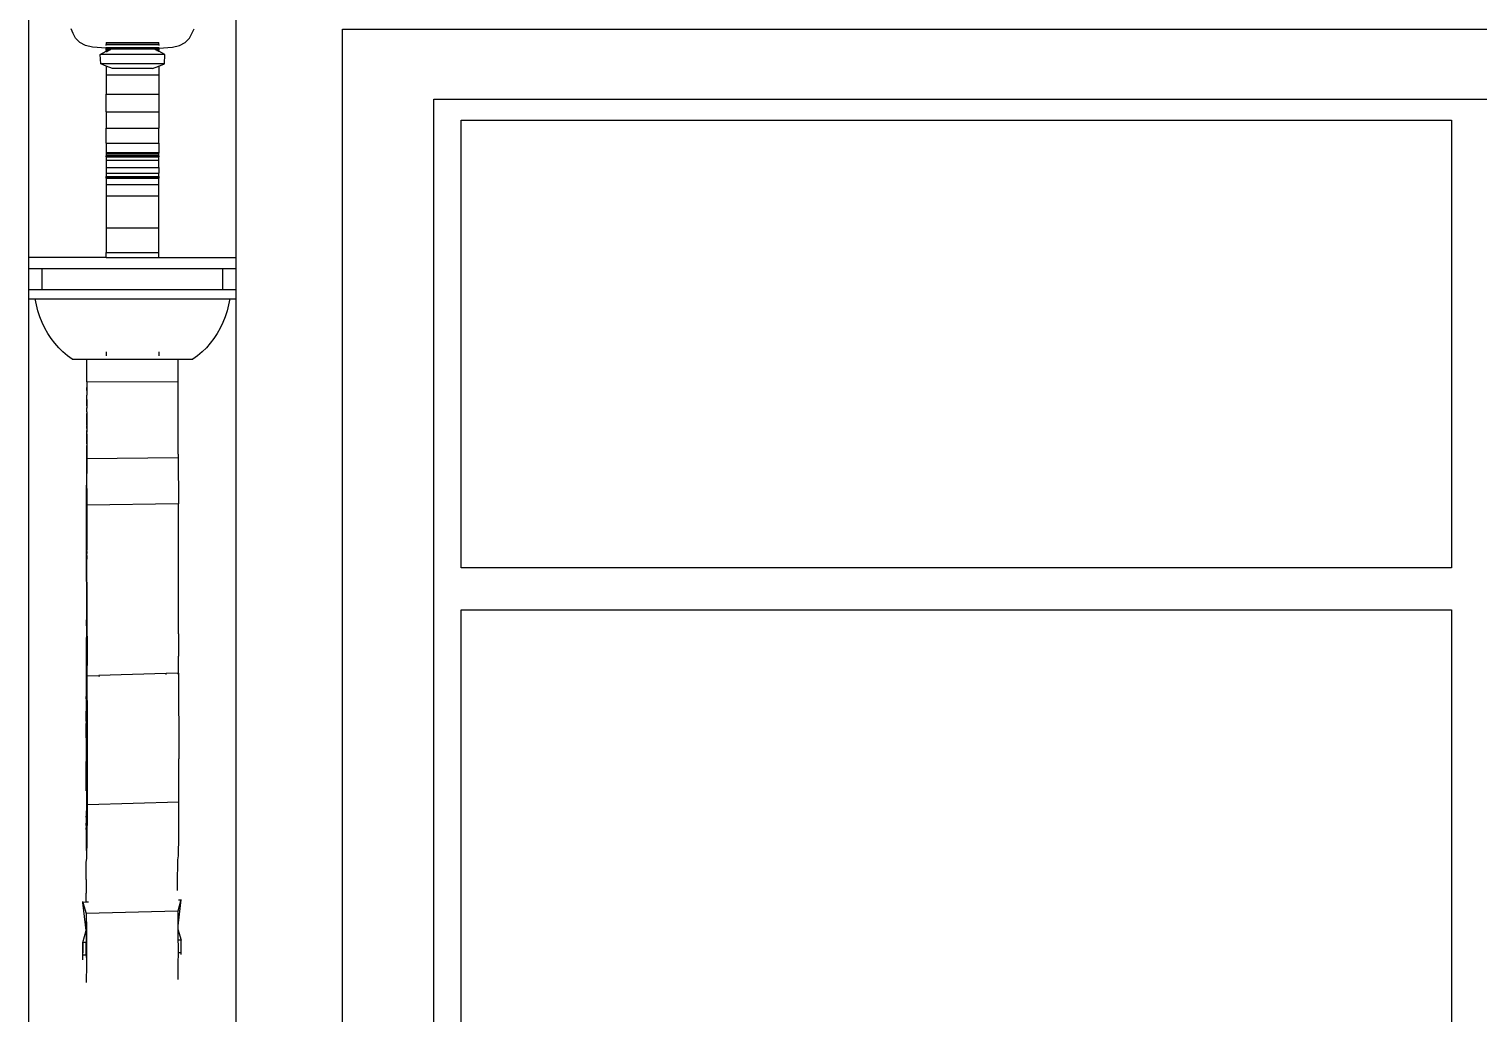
# Model space of a CAD drawing. Extents: x -24961 to 905641, y -154323 to 635957.
# Drawn here: x 423856 to 425929, y -142015 to -140608 of the extents above; entities that cross this region are included whole.
import ezdxf

# ---------------------------------------------------------------- set-up
doc = ezdxf.new("R2010")
doc.units = 0
doc.header["$LTSCALE"] = 1000
doc.header["$MEASUREMENT"] = 0
doc.layers.add('窗', color=154, linetype='Continuous')

msp = doc.modelspace()

# ---------------------------------------------------------------- linework, layer by layer
for p, q in [((423855.6, -140934.1), (423855.6, -140392.9)), ((424151.6, -140934.1), (424151.6, -140393.1)), ((423918.6, -140613.9), (423915.7, -140607.2)), ((424088.6, -140613.9), (424091.6, -140607.2)), ((423922.3, -140620.5), (423918.6, -140613.9)), ((423928.2, -140626.7), (423922.3, -140620.5)), ((423936.4, -140631.1), (423928.2, -140626.7)), ((423966.1, -140626.7), (423966.1, -140626.9)), ((423966.1, -140626.9), (424041.1, -140626.9)), ((423966.1, -140626.9), (423966.1, -140629.3)), ((423966.1, -140629.3), (424041.1, -140629.3)), ((423966.1, -140629.3), (423966.1, -140629.7)), ((423966.1, -140629.7), (424041.1, -140629.7)), ((423966.1, -140629.9), (423966.1, -140629.7)), ((423966.1, -140629.9), (424041.1, -140629.9)), ((423966.1, -140631.1), (423966.1, -140629.9)), ((424041.1, -140626.9), (424041.1, -140626.7)), ((424041.1, -140629.3), (424041.1, -140626.9)), ((424041.1, -140629.7), (424041.1, -140629.3)), ((424041.1, -140629.7), (424041.1, -140629.9)), ((424041.1, -140629.9), (424041.1, -140631.1)), ((424070.8, -140631.1), (424079, -140626.7)), ((424079, -140626.7), (424084.9, -140620.5)), ((424084.9, -140620.5), (424088.6, -140613.9)), ((423946.3, -140633.3), (423936.4, -140631.1)), ((423966.1, -140635.1), (423946.3, -140633.3)), ((423957.3, -140643.8), (423966.1, -140639.4)), ((423958.1, -140657.2), (423957.3, -140643.8)), ((424049.9, -140643.8), (423957.3, -140643.8)), ((423966.1, -140633.3), (423966.1, -140634)), ((423966.1, -140634), (424041.1, -140634)), ((423966.1, -140634), (423966.1, -140634.5)), ((423966.1, -140634.5), (424041.1, -140634.5)), ((423966.1, -140634.5), (423966.1, -140634.6)), ((423966.1, -140634.6), (424041.1, -140634.6)), ((423966.1, -140634.8), (423966.1, -140634.6)), ((423966.1, -140634.8), (424041.1, -140634.8)), ((423966.1, -140635.1), (423966.1, -140634.8)), ((423966.1, -140635.5), (423966.1, -140635.1)), ((423969.9, -140635.5), (423966.1, -140635.1)), ((423966.1, -140635.5), (423969.9, -140635.5)), ((423966.1, -140635.5), (423966.1, -140635.6)), ((423966.1, -140635.6), (423970.7, -140635.6)), ((423966.1, -140635.7), (423966.1, -140635.6)), ((423966.1, -140635.9), (423966.1, -140635.7)), ((423966.1, -140635.7), (423972.2, -140635.7)), ((423966.1, -140635.9), (423973, -140635.9)), ((423966.1, -140636.1), (423966.1, -140635.9)), ((423966.1, -140636.1), (423972.7, -140636.1)), ((423966.1, -140636.7), (423966.1, -140636.1)), ((423966.1, -140636.7), (423971.4, -140636.7)), ((423966.1, -140637.4), (423966.1, -140636.7)), ((423966.1, -140637.4), (423970, -140637.4)), ((423966.1, -140637.4), (423966.1, -140637.9)), ((423966.1, -140637.9), (423969, -140637.9)), ((423966.1, -140637.9), (423966.1, -140638.1)), ((423966.1, -140638.1), (423966.1, -140638.4)), ((423966.1, -140638.1), (423968.6, -140638.1)), ((423966.1, -140638.4), (423968, -140638.4)), ((423966.1, -140639), (423966.1, -140638.4)), ((423966.1, -140639.1), (423966.1, -140639)), ((423966.1, -140639), (423966.8, -140639)), ((423966.1, -140639), (423966.1, -140639)), ((423966.1, -140639), (423966.9, -140639)), ((423966.1, -140639.1), (423966.6, -140639.1)), ((423966.1, -140639.1), (423966.1, -140639.4)), ((423966.1, -140639.4), (423966.6, -140639.1)), ((423966.1, -140639.4), (423966.1, -140639.5)), ((423966.1, -140640.1), (423966.1, -140639.5)), ((423966.1, -140639.5), (423967.2, -140639.5)), ((423966.6, -140639.1), (423966.8, -140639)), ((423966.6, -140639.1), (423967.9, -140639.1)), ((423966.8, -140639), (423968.1, -140639)), ((423966.8, -140639), (423966.9, -140639)), ((423966.9, -140639), (423968, -140638.4)), ((423966.9, -140639), (423968.1, -140639)), ((423968, -140638.4), (423968.6, -140638.1)), ((423968, -140638.4), (423969.2, -140638.4)), ((423968.6, -140638.1), (423969, -140637.9)), ((423968.6, -140638.1), (423969.8, -140638.1)), ((423969, -140637.9), (423970, -140637.4)), ((423969, -140637.9), (423970.2, -140637.9)), ((423969.9, -140635.5), (424037.3, -140635.5)), ((423970.7, -140635.6), (423969.9, -140635.5)), ((423970, -140637.4), (423971.4, -140636.7)), ((423970, -140637.4), (423971.2, -140637.4)), ((423970.7, -140635.6), (424036.6, -140635.6)), ((423972.2, -140635.7), (423970.7, -140635.6)), ((423971.4, -140636.7), (423972.7, -140636.1)), ((423971.4, -140636.7), (423972.5, -140636.7)), ((423972.2, -140635.7), (424035.1, -140635.7)), ((423973.2, -140635.8), (423972.2, -140635.7)), ((423972.7, -140636.1), (423973, -140635.9)), ((423972.7, -140636.1), (423973.7, -140636.1)), ((423973, -140635.9), (423973.2, -140635.8)), ((423973, -140635.9), (423974.1, -140635.9)), ((424034, -140635.8), (423973.2, -140635.8)), ((424034, -140635.8), (424035.1, -140635.7)), ((424034.2, -140635.9), (424034, -140635.8)), ((424034.2, -140635.9), (424041.1, -140635.9)), ((424034.6, -140636.1), (424034.2, -140635.9)), ((424034.6, -140636.1), (424041.1, -140636.1)), ((424035.8, -140636.7), (424034.6, -140636.1)), ((424035.1, -140635.7), (424036.6, -140635.6)), ((424035.1, -140635.7), (424041.1, -140635.7)), ((424035.8, -140636.7), (424041.1, -140636.7)), ((424037.2, -140637.4), (424035.8, -140636.7)), ((424036.6, -140635.6), (424037.3, -140635.5)), ((424036.6, -140635.6), (424041.1, -140635.6)), ((424037.2, -140637.4), (424041.1, -140637.4)), ((424038.2, -140637.9), (424037.2, -140637.4)), ((424037.3, -140635.5), (424041.1, -140635.1)), ((424037.3, -140635.5), (424041.1, -140635.5)), ((424038.2, -140637.9), (424041.1, -140637.9)), ((424038.6, -140638.1), (424038.2, -140637.9)), ((424038.6, -140638.1), (424041.1, -140638.1)), ((424039.3, -140638.4), (424038.6, -140638.1)), ((424039.3, -140638.4), (424041.1, -140638.4)), ((424040.3, -140639), (424039.3, -140638.4)), ((424040.3, -140639), (424041.1, -140639)), ((424040.4, -140639), (424040.3, -140639)), ((424040.4, -140639), (424041.1, -140639)), ((424040.6, -140639.1), (424040.4, -140639)), ((424040.6, -140639.1), (424041.1, -140639.1)), ((424041.1, -140639.4), (424040.6, -140639.1)), ((424041.1, -140634), (424041.1, -140633.3)), ((424041.1, -140635.1), (424060.9, -140633.3)), ((424041.1, -140634.5), (424041.1, -140634)), ((424041.1, -140634.6), (424041.1, -140634.5)), ((424041.1, -140634.6), (424041.1, -140634.8)), ((424041.1, -140634.8), (424041.1, -140635.1)), ((424041.1, -140635.1), (424041.1, -140635.5)), ((424041.1, -140635.6), (424041.1, -140635.5)), ((424041.1, -140635.6), (424041.1, -140635.7)), ((424041.1, -140635.7), (424041.1, -140635.9)), ((424041.1, -140635.9), (424041.1, -140636.1)), ((424041.1, -140636.1), (424041.1, -140636.7)), ((424041.1, -140636.7), (424041.1, -140637.4)), ((424041.1, -140637.9), (424041.1, -140637.4)), ((424041.1, -140638.1), (424041.1, -140637.9)), ((424041.1, -140638.4), (424041.1, -140638.1)), ((424041.1, -140638.4), (424041.1, -140639)), ((424041.1, -140639), (424041.1, -140639.1)), ((424041.1, -140639), (424041.1, -140639)), ((424041.1, -140639.4), (424041.1, -140639.1)), ((424049.9, -140643.8), (424041.1, -140639.4)), ((424049.2, -140657.2), (424049.9, -140643.8)), ((424060.9, -140633.3), (424070.8, -140631.1)), ((423966.1, -140660.6), (423958.1, -140657.2)), ((424049.2, -140657.2), (423958.1, -140657.2)), ((423966.1, -140660), (423966.1, -140660.6)), ((423974.8, -140664.2), (423966.1, -140660.6)), ((423966.1, -140660.6), (423966.1, -140673.1)), ((424032.4, -140664.2), (423974.8, -140664.2)), ((424032.4, -140664.2), (424041.1, -140660.6)), ((424041.1, -140660.6), (424049.2, -140657.2)), ((424041.1, -140660.6), (424041.1, -140660)), ((424041.1, -140660.6), (424041.1, -140673.1)), ((423966.1, -140673.1), (424041.1, -140673.1)), ((423966.1, -140673.1), (423966.1, -140700.5)), ((424041.1, -140673.1), (424041.1, -140700.5)), ((423966.1, -140700.5), (424041.1, -140700.5)), ((423966.1, -140726.2), (423966.1, -140700.5)), ((424041.1, -140700.5), (424041.1, -140726.2)), ((423966.1, -140726.2), (424041.1, -140726.2)), ((423966.1, -140726.2), (423966.1, -140749.5)), ((424041.1, -140726.2), (424041.1, -140749.5)), ((423966.1, -140749.5), (424041.1, -140749.5)), ((423966.1, -140770.8), (423966.1, -140749.5)), ((424041.1, -140770.8), (424041.1, -140749.5)), ((423966.1, -140770.8), (424041.1, -140770.8)), ((423966.1, -140770.8), (423966.1, -140784.2)), ((424041.1, -140770.8), (424041.1, -140784.2)), ((423966.1, -140784.2), (424041.1, -140784.2)), ((423966.1, -140784.2), (423966.1, -140785.3)), ((423966.1, -140785.3), (423966.1, -140785.7)), ((423966.1, -140785.3), (424041.1, -140785.3)), ((423966.1, -140785.7), (423966.1, -140787.7)), ((424041.1, -140785.7), (423966.1, -140785.7)), ((423966.1, -140787.7), (424041.1, -140787.7)), ((423966.1, -140787.7), (423966.1, -140789.1)), ((423966.1, -140789.1), (424041.1, -140789.1)), ((423966.1, -140790.1), (423966.1, -140789.1)), ((423966.1, -140790.5), (423966.1, -140790.1)), ((423966.1, -140790.1), (424041.1, -140790.1)), ((423966.1, -140790.5), (424041.1, -140790.5)), ((423966.1, -140790.5), (423966.1, -140795.2)), ((423966.1, -140795.2), (424041.1, -140795.2)), ((423966.1, -140795.2), (423966.1, -140805.8)), ((424041.1, -140784.2), (424041.1, -140785.3)), ((424041.1, -140785.7), (424041.1, -140785.3)), ((424041.1, -140787.7), (424041.1, -140785.7)), ((424041.1, -140789.1), (424041.1, -140787.7)), ((424041.1, -140789.1), (424041.1, -140790.1)), ((424041.1, -140790.1), (424041.1, -140790.5)), ((424041.1, -140795.2), (424041.1, -140790.5)), ((424041.1, -140805.8), (424041.1, -140795.2)), ((423966.1, -140805.8), (424041.1, -140805.8)), ((423966.1, -140805.8), (423966.1, -140813.7)), ((423966.1, -140813.7), (424041.1, -140813.7)), ((423966.1, -140813.7), (423966.1, -140818.3)), ((424041.1, -140805.8), (424041.1, -140813.7)), ((424041.1, -140818.3), (424041.1, -140813.7)), ((423966.1, -140819.4), (423966.1, -140818.3)), ((423966.1, -140818.3), (424041.1, -140818.3)), ((423966.1, -140819.4), (424041.1, -140819.4)), ((423966.1, -140820.6), (423966.1, -140819.4)), ((423966.1, -140820.6), (424041.1, -140820.6)), ((423966.1, -140820.8), (423966.1, -140820.6)), ((423966.1, -140820.9), (423966.1, -140820.8)), ((423966.1, -140820.8), (424041.1, -140820.8)), ((423966.1, -140820.8), (424041.1, -140820.8)), ((423966.1, -140820.8), (423966.1, -140820.8)), ((423966.1, -140820.9), (424041.1, -140820.9)), ((423966.1, -140820.9), (423966.1, -140830.1)), ((423966.1, -140830.1), (424041.1, -140830.1)), ((423966.1, -140830.1), (423966.1, -140845.9)), ((424041.1, -140818.3), (424041.1, -140819.4)), ((424041.1, -140819.4), (424041.1, -140820.6)), ((424041.1, -140820.6), (424041.1, -140820.8)), ((424041.1, -140820.8), (424041.1, -140820.9)), ((424041.1, -140820.8), (424041.1, -140820.8)), ((424041.1, -140830.1), (424041.1, -140820.9)), ((424041.1, -140845.9), (424041.1, -140830.1)), ((423966.1, -140845.9), (424041.1, -140845.9)), ((423966.1, -140845.9), (423966.1, -140891.7)), ((424041.1, -140891.7), (424041.1, -140845.9)), ((423966.1, -140891.7), (424041.1, -140891.7)), ((423966.1, -140891.7), (423966.1, -140927)), ((424041.1, -140927), (424041.1, -140891.7)), ((423855.6, -140950.1), (423855.6, -140934.1)), ((423966.1, -140934.1), (423855.6, -140934.1)), ((423966.1, -140927), (424041.1, -140927)), ((423966.1, -140934.1), (423966.1, -140927)), ((423966.1, -140934.1), (424041.1, -140934.1)), ((424041.1, -140934.1), (424041.1, -140927)), ((424041.1, -140934.1), (424151.6, -140934.1)), ((424151.6, -140950.1), (424151.6, -140934.1)), ((423855.6, -140980.5), (423855.6, -140950.1)), ((423855.6, -140950.1), (423874.4, -140950.1)), ((423874.4, -140980.5), (423874.4, -140950.1)), ((423874.4, -140950.1), (424132.8, -140950.1)), ((424132.8, -140980.5), (424132.8, -140950.1)), ((424132.8, -140950.1), (424151.6, -140950.1)), ((424151.6, -140980.5), (424151.6, -140950.1)), ((423855.6, -140993.3), (423855.6, -140980.5)), ((423874.4, -140980.5), (423855.6, -140980.5)), ((424132.8, -140980.5), (423874.4, -140980.5)), ((424151.6, -140980.5), (424132.8, -140980.5)), ((424151.6, -140993.3), (424151.6, -140980.5)), ((423855.6, -148107.9), (423855.6, -140993.3)), ((423855.6, -140993.3), (423864.6, -140993.3)), ((423866.2, -141002), (423864.6, -140993.3)), ((423864.6, -140993.3), (424142.6, -140993.3)), ((423868.3, -141010.6), (423866.2, -141002)), ((424141, -141002), (424138.9, -141010.6)), ((424142.6, -140993.3), (424141, -141002)), ((424142.6, -140993.3), (424151.6, -140993.3)), ((424151.6, -148107.9), (424151.6, -140993.3)), ((423871.1, -141019), (423868.3, -141010.6)), ((423874.3, -141027.2), (423871.1, -141019)), ((424136.2, -141019), (424132.9, -141027.2)), ((424138.9, -141010.6), (424136.2, -141019)), ((423878.1, -141035.1), (423874.3, -141027.2)), ((423882.4, -141042.7), (423878.1, -141035.1)), ((423887.2, -141049.9), (423882.4, -141042.7)), ((424124.8, -141042.7), (424120.1, -141049.9)), ((424129.1, -141035.1), (424124.8, -141042.7)), ((424132.9, -141027.2), (424129.1, -141035.1)), ((423892.4, -141056.8), (423887.2, -141049.9)), ((423898.1, -141063.2), (423892.4, -141056.8)), ((423904.1, -141069.2), (423898.1, -141063.2)), ((424109.2, -141063.2), (424103.1, -141069.2)), ((424114.8, -141056.8), (424109.2, -141063.2)), ((424120.1, -141049.9), (424114.8, -141056.8)), ((423910.6, -141074.7), (423904.1, -141069.2)), ((423917.4, -141079.7), (423910.6, -141074.7)), ((423917.4, -141079.7), (423938.2, -141079.7)), ((423938.2, -141079.7), (424069.1, -141079.7)), ((423938.2, -141110.9), (423938.2, -141079.7)), ((423966.1, -141069.2), (423966.1, -141074.7)), ((424041.1, -141069.2), (424041.1, -141074.7)), ((424069.1, -141079.7), (424089.8, -141079.7)), ((424069.1, -141111.6), (424069.1, -141079.7)), ((424096.6, -141074.7), (424089.8, -141079.7)), ((424103.1, -141069.2), (424096.6, -141074.7)), ((423938.2, -141120.1), (423938.1, -141130.2)), ((423938.2, -141111.8), (423938.2, -141110.9)), ((423938.2, -141112), (424069.1, -141111.6)), ((423938.2, -141112), (423938.2, -141111.8)), ((423938.2, -141112), (423938.2, -141119.8)), ((423938.2, -141119.8), (423938.2, -141120.1)), ((423938.2, -141124.5), (423938.2, -141120.1)), ((423938.2, -141124.5), (423938.2, -141131.3)), ((424069.1, -141215.5), (424069.1, -141111.6)), ((423938.1, -141130.3), (423938.1, -141130.2)), ((423938.1, -141130.3), (423938.2, -141131.3)), ((423938.1, -141132.1), (423938.2, -141131.3)), ((423938.2, -141133.9), (423938.1, -141132.1)), ((423938.1, -141136.7), (423938.2, -141133.9)), ((423938.1, -141136.7), (423938.2, -141136.7)), ((423938.2, -141143.7), (423938.1, -141136.7)), ((423938.2, -141143.7), (423938.1, -141148.2)), ((423938.2, -141148.2), (423938.1, -141148.2)), ((423938.1, -141148.2), (423938.1, -141149.9)), ((423938.2, -141131.3), (423938.2, -141131.3)), ((423938.2, -141133.3), (423938.2, -141131.3)), ((423938.2, -141133.5), (423938.2, -141133.3)), ((423938.2, -141133.9), (423938.2, -141133.5)), ((423938.2, -141133.9), (423938.2, -141133.9)), ((423938.2, -141136.7), (423938.2, -141133.9)), ((423938.2, -141137.3), (423938.2, -141136.7)), ((423938.2, -141137.3), (423938.2, -141143.7)), ((423938.2, -141143.7), (423938.2, -141143.7)), ((423938.2, -141144.2), (423938.2, -141143.7)), ((423938.2, -141146.2), (423938.2, -141144.2)), ((423938.2, -141146.2), (423938.2, -141148.2)), ((423938.2, -141148.2), (423938.2, -141149.4)), ((423938.1, -141155.1), (423938.1, -141149.9)), ((423938.2, -141155.1), (423938.1, -141155.1)), ((423938.1, -141155.1), (423938.1, -141161.8)), ((423938.2, -141161.8), (423938.1, -141161.8)), ((423938.1, -141161.8), (423938.1, -141169.8)), ((423938.2, -141153.5), (423938.2, -141149.4)), ((423938.2, -141155.1), (423938.2, -141153.5)), ((423938.2, -141155.1), (423938.2, -141157.3)), ((423938.2, -141158.7), (423938.2, -141157.3)), ((423938.2, -141159.9), (423938.2, -141158.7)), ((423938.2, -141161.3), (423938.2, -141159.9)), ((423938.2, -141161.8), (423938.2, -141161.3)), ((423938.2, -141164.2), (423938.2, -141161.8)), ((423938.2, -141161.8), (423938.2, -141161.8)), ((423938.2, -141164.2), (423938.2, -141164.2)), ((423938.2, -141164.2), (423938.2, -141172.6)), ((423938.2, -141173.4), (423938.2, -141164.2)), ((423938.1, -141169.8), (423938.1, -141170)), ((423938.1, -141170), (423938.1, -141172.6)), ((423938.1, -141172.6), (423938.2, -141172.6)), ((423938.1, -141172.6), (423938.1, -141175)), ((423938.2, -141173.9), (423938.1, -141175)), ((423938.2, -141175), (423938.1, -141175)), ((423938.1, -141175.8), (423938.1, -141175)), ((423938.1, -141178.7), (423938.1, -141175.8)), ((423938.1, -141178.7), (423938.2, -141178.7)), ((423938.1, -141178.7), (423938.1, -141181.4)), ((423938.1, -141183.9), (423938.1, -141181.4)), ((423938.1, -141185.8), (423938.1, -141183.9)), ((423938.1, -141186.2), (423938.1, -141185.8)), ((423938.1, -141186.4), (423938.1, -141186.2)), ((423938.1, -141187), (423938.1, -141186.4)), ((423938.1, -141192), (423938.1, -141187)), ((423938.1, -141187), (423938.1, -141187.4)), ((423938.1, -141187.4), (423938.1, -141192)), ((423938.2, -141172.6), (423938.2, -141173.4)), ((423938.2, -141173.9), (423938.2, -141173.4)), ((423938.2, -141173.4), (423938.2, -141173.4)), ((423938.2, -141173.4), (423938.2, -141175)), ((423938.2, -141173.9), (423938.2, -141175)), ((423938.2, -141176.5), (423938.2, -141175)), ((423938.2, -141175), (423938.2, -141178.7)), ((423938.2, -141178.5), (423938.2, -141176.5)), ((423938.2, -141178.5), (423938.2, -141178.7)), ((423938.2, -141178.7), (423938.2, -141178.7)), ((423938.2, -141178.7), (423938.2, -141183.4)), ((423938.2, -141178.7), (423938.2, -141183.4)), ((423938.2, -141185.1), (423938.2, -141183.4)), ((423938.2, -141185.1), (423938.2, -141185.4)), ((423938.2, -141186.7), (423938.2, -141185.4)), ((423938.2, -141186.7), (423938.2, -141186.7)), ((423938.2, -141187.1), (423938.2, -141186.7)), ((423938.2, -141188.2), (423938.2, -141187.1)), ((423938.2, -141192), (423938.2, -141188.2)), ((423938.1, -141192), (423938.1, -141193.6)), ((423938.1, -141192), (423938.2, -141192)), ((423938.1, -141193.6), (423938.1, -141196.8)), ((423938.1, -141193.6), (423938.2, -141193.6)), ((423938.1, -141196.8), (423938.1, -141203.3)), ((423938.1, -141196.8), (423938.2, -141226.8)), ((423938.1, -141205.6), (423938.1, -141203.3)), ((423938.1, -141209), (423938.1, -141205.6)), ((423938.1, -141205.6), (423938.2, -141205.6)), ((423938.1, -141240.4), (423938.1, -141209)), ((423938.1, -141254.1), (423938.1, -141209)), ((423938.2, -141193.6), (423938.2, -141192)), ((423938.2, -141195.7), (423938.2, -141193.6)), ((423938.2, -141195.7), (423938.2, -141196)), ((423938.2, -141200.9), (423938.2, -141196)), ((423938.2, -141200.9), (423938.2, -141205.1)), ((423938.2, -141205.6), (423938.2, -141205.1)), ((423938.2, -141205.6), (423938.2, -141205.6)), ((423938.2, -141206.3), (423938.2, -141205.6)), ((423938.2, -141209.7), (423938.2, -141206.3)), ((423938.2, -141210.4), (423938.2, -141209.7)), ((423938.3, -141216.9), (423938.2, -141210.4)), ((423938.2, -141226.8), (423938.1, -141231.1)), ((423938.1, -141254.1), (423938.1, -141231.1)), ((423938.2, -141221.9), (423938.3, -141216.9)), ((423938.2, -141221.9), (424069.1, -141220.4)), ((423938.2, -141221.9), (423938.2, -141226.8)), ((423938.2, -141226.8), (423938.2, -141226.8)), ((423938.2, -141226.8), (423938.2, -141243)), ((423938.2, -141226.8), (423938.2, -141243)), ((423938.3, -141288.6), (423938.2, -141226.8)), ((424069.1, -141215.5), (424069.1, -141220.4)), ((424069.1, -141215.5), (424069.1, -141220.4)), ((424069.1, -141220.4), (424069.2, -141286.6)), ((423937.7, -141397.4), (423938.1, -141240.4)), ((423938, -141278.5), (423938.1, -141240.4)), ((423938.2, -141258.3), (423938.2, -141243)), ((423938.1, -141278.5), (423938.1, -141254.1)), ((423938.2, -141270.9), (423938.1, -141278.5)), ((423938.2, -141264), (423938.2, -141258.3)), ((423938.2, -141264.4), (423938.2, -141264)), ((423938.2, -141264.4), (423938.2, -141267.5)), ((423938.2, -141270.9), (423938.2, -141267.5)), ((423938.2, -141267.5), (423938.2, -141267.5)), ((423938.2, -141267.5), (423938.3, -141267.5)), ((423938.2, -141267.5), (423938.2, -141267.8)), ((423938.2, -141267.8), (423938.2, -141273.7)), ((423938.2, -141270.9), (423938.2, -141271.6)), ((423938.2, -141271.6), (423938.2, -141283.3)), ((423937.9, -141326.6), (423938, -141278.5)), ((423938, -141291.7), (423937.9, -141326.6)), ((423938.1, -141278.5), (423938, -141278.5)), ((423938, -141289.8), (423938.1, -141289.4)), ((423938, -141291.7), (423938, -141289.8)), ((423938, -141289.8), (423938.1, -141291.7)), ((423938.1, -141278.5), (423938.1, -141278.5)), ((423938.1, -141289.4), (423938.1, -141278.5)), ((423938.1, -141288.4), (423938.1, -141278.5)), ((423938.2, -141283.3), (423938.1, -141288.4)), ((423938.1, -141288.4), (423938.1, -141289.4)), ((423938.1, -141289.4), (423938.1, -141289.4)), ((423938.2, -141289.4), (423938.1, -141289.4)), ((423938.1, -141289.4), (423938.1, -141291.7)), ((423938.1, -141295), (423938.1, -141291.7)), ((423938.1, -141291.7), (423938.1, -141291.7)), ((423938.2, -141291.7), (423938.1, -141291.7)), ((423938.1, -141297), (423938.1, -141291.7)), ((423938.2, -141275.4), (423938.2, -141273.7)), ((423938.3, -141278.2), (423938.2, -141275.4)), ((423938.2, -141278.5), (423938.3, -141278.2)), ((423938.2, -141278.5), (423938.2, -141278.5)), ((423938.3, -141283.3), (423938.2, -141278.5)), ((423938.3, -141283.3), (423938.2, -141283.3)), ((423938.2, -141283.3), (423938.2, -141283.3)), ((423938.2, -141286.7), (423938.2, -141283.3)), ((423938.2, -141283.3), (423938.2, -141284.4)), ((423938.2, -141284.4), (423938.2, -141286.7)), ((423938.2, -141286.7), (423938.2, -141286.8)), ((423938.3, -141286.7), (423938.2, -141286.7)), ((423938.2, -141287), (423938.2, -141286.8)), ((423938.2, -141287), (423938.2, -141287.1)), ((423938.2, -141287.1), (423938.2, -141289)), ((423938.2, -141289.4), (423938.2, -141287.1)), ((423938.2, -141289.4), (423938.2, -141289)), ((423938.2, -141289.8), (423938.2, -141289.4)), ((423938.3, -141289.4), (423938.2, -141289.4)), ((423938.2, -141290.3), (423938.2, -141289.8)), ((423938.2, -141291.7), (423938.2, -141290.3)), ((423938.2, -141291.8), (423938.2, -141291.7)), ((423938.3, -141291.7), (423938.2, -141291.7)), ((423938.2, -141292), (423938.2, -141291.8)), ((423938.3, -141292), (423938.2, -141292)), ((423938.2, -141294.4), (423938.2, -141292)), ((423938.3, -141292), (423938.2, -141294.4)), ((423938.3, -141283.3), (423938.3, -141286.7)), ((424069.2, -141286.6), (423938.3, -141288.6)), ((423938.3, -141289.4), (423938.3, -141286.7)), ((423938.4, -141307.7), (423938.3, -141288.6)), ((423938.3, -141289.4), (423938.3, -141291.7)), ((423938.3, -141291.7), (423938.3, -141292)), ((423938.3, -141292), (423938.3, -141297)), ((424069.5, -141472.6), (424069.2, -141286.6)), ((423938.1, -141295), (423938.1, -141301.2)), ((423938.1, -141297), (423938.1, -141295)), ((423938.1, -141304.4), (423938.1, -141297)), ((423938.1, -141297.9), (423938.2, -141298.4)), ((423938.2, -141297.9), (423938.1, -141297.9)), ((423938.1, -141303.4), (423938.2, -141299.3)), ((423938.1, -141301.2), (423938.1, -141304.4)), ((423938.1, -141306.2), (423938.1, -141303.4)), ((423938.1, -141304.4), (423938.1, -141304.5)), ((423938.1, -141306.2), (423938.1, -141304.5)), ((423938.1, -141306.2), (423938.1, -141306.2)), ((423938.1, -141306.2), (423938.1, -141322.2)), ((423938.1, -141306.2), (423938.1, -141306.2)), ((423938.1, -141318.7), (423938.1, -141306.2)), ((423938.2, -141297.9), (423938.2, -141294.4)), ((423938.2, -141297.9), (423938.3, -141297)), ((423938.3, -141297.9), (423938.2, -141297.9)), ((423938.2, -141299.4), (423938.2, -141297.9)), ((423938.2, -141298.4), (423938.2, -141299.1)), ((423938.2, -141299.1), (423938.2, -141299.3)), ((423938.2, -141299.3), (423938.2, -141303.1)), ((423938.2, -141299.4), (423938.2, -141299.7)), ((423938.3, -141299.7), (423938.2, -141299.7)), ((423938.2, -141299.7), (423938.2, -141299.7)), ((423938.2, -141299.9), (423938.2, -141299.7)), ((423938.2, -141300.7), (423938.2, -141299.9)), ((423938.2, -141300.8), (423938.2, -141300.7)), ((423938.2, -141300.9), (423938.2, -141300.8)), ((423938.2, -141301.1), (423938.2, -141300.9)), ((423938.2, -141301.5), (423938.2, -141301.1)), ((423938.2, -141301.5), (423938.2, -141302.9)), ((423938.3, -141301.7), (423938.2, -141302.9)), ((423938.2, -141302.9), (423938.2, -141303.4)), ((423938.2, -141303.1), (423938.2, -141303.4)), ((423938.2, -141303.1), (423938.2, -141303.9)), ((423938.2, -141303.4), (423938.2, -141303.4)), ((423938.2, -141303.8), (423938.2, -141303.4)), ((423938.2, -141303.4), (423938.2, -141306.2)), ((423938.2, -141303.8), (423938.3, -141305.5)), ((423938.2, -141303.9), (423938.2, -141303.8)), ((423938.2, -141303.9), (423938.3, -141305.5)), ((423938.3, -141305.5), (423938.2, -141305.7)), ((423938.2, -141306), (423938.2, -141305.7)), ((423938.2, -141305.7), (423938.3, -141306.2)), ((423938.2, -141306.2), (423938.2, -141306)), ((423938.2, -141306.2), (423938.2, -141306.2)), ((423938.2, -141306.2), (423938.2, -141306.3)), ((423938.2, -141306.2), (423938.2, -141306.3)), ((423938.2, -141306.3), (423938.2, -141306.7)), ((423938.2, -141306.7), (423938.2, -141307.5)), ((423938.2, -141307.5), (423938.2, -141307.9)), ((423938.2, -141307.9), (423938.2, -141308.2)), ((423938.2, -141308.2), (423938.2, -141308.4)), ((423938.2, -141308.4), (423938.2, -141312)), ((423938.2, -141312), (423938.2, -141312.9)), ((423938.2, -141312.9), (423938.2, -141313)), ((423938.2, -141312.9), (423938.2, -141312.9)), ((423938.2, -141315.6), (423938.2, -141313)), ((423938.3, -141297), (423938.3, -141297.9)), ((423938.3, -141297.9), (423938.3, -141299.7)), ((423938.3, -141299.7), (423938.3, -141301.7)), ((423938.3, -141306.2), (423938.3, -141306.2)), ((423938.3, -141327.5), (423938.3, -141306.2)), ((423938.4, -141307.7), (423938.4, -141318)), ((423938.4, -141318), (423938.4, -141307.7)), ((423937.9, -141341.8), (423937.9, -141326.6)), ((423938.1, -141322.2), (423938, -141322.4)), ((423938, -141322.4), (423938, -141323.1)), ((423938, -141323.3), (423938, -141323.1)), ((423938, -141323.3), (423938.1, -141324.6)), ((423938.1, -141324.4), (423938, -141323.3)), ((423938, -141323.3), (423938, -141326.6)), ((423938.1, -141324.6), (423938, -141325.5)), ((423938, -141325.5), (423938.1, -141326.6)), ((423938.1, -141326.6), (423938, -141326.6)), ((423938, -141329.4), (423938, -141326.6)), ((423938.1, -141326.6), (423938, -141329)), ((423938, -141329), (423938, -141330.3)), ((423938, -141330.3), (423938, -141329.4)), ((423938, -141330.3), (423938, -141330.8)), ((423938.1, -141330.3), (423938, -141330.3)), ((423938, -141330.8), (423938, -141330.9)), ((423938, -141330.9), (423938, -141332.3)), ((423938, -141332.3), (423938, -141332.4)), ((423938, -141332.4), (423938, -141333.3)), ((423938.1, -141333.3), (423938, -141333.3)), ((423938, -141334.7), (423938, -141333.3)), ((423938, -141337.4), (423938, -141334.7)), ((423938.1, -141322.2), (423938.1, -141318.7)), ((423938.1, -141324.6), (423938.1, -141324.4)), ((423938.2, -141331.6), (423938.1, -141351.5)), ((423938.2, -141315.6), (423938.2, -141316.1)), ((423938.2, -141316.1), (423938.2, -141317.4)), ((423938.2, -141316.1), (423938.2, -141317.4)), ((423938.2, -141317.4), (423938.2, -141317.4)), ((423938.2, -141317.7), (423938.2, -141317.4)), ((423938.2, -141317.4), (423938.2, -141318)), ((423938.2, -141318.2), (423938.2, -141317.7)), ((423938.2, -141318), (423938.2, -141318)), ((423938.2, -141318), (423938.2, -141318.8)), ((423938.2, -141318.2), (423938.2, -141318.8)), ((423938.2, -141318.8), (423938.2, -141318.2)), ((423938.2, -141318.8), (423938.2, -141318.8)), ((423938.2, -141319.5), (423938.2, -141318.8)), ((423938.2, -141318.8), (423938.2, -141321)), ((423938.2, -141319.7), (423938.2, -141319.5)), ((423938.2, -141319.7), (423938.2, -141320.1)), ((423938.2, -141320.1), (423938.2, -141320.1)), ((423938.2, -141325.1), (423938.2, -141320.1)), ((423938.2, -141321), (423938.2, -141322.4)), ((423938.2, -141322.4), (423938.2, -141322.4)), ((423938.2, -141322.4), (423938.2, -141324.2)), ((423938.2, -141324.2), (423938.2, -141324.6)), ((423938.2, -141324.6), (423938.2, -141324.6)), ((423938.2, -141324.6), (423938.2, -141326.4)), ((423938.2, -141325.1), (423938.2, -141325.1)), ((423938.2, -141326.4), (423938.2, -141325.1)), ((423938.2, -141326.6), (423938.2, -141325.1)), ((423938.2, -141326.4), (423938.2, -141326.6)), ((423938.2, -141326.6), (423938.2, -141326.6)), ((423938.2, -141326.6), (423938.2, -141327.1)), ((423938.2, -141327.1), (423938.2, -141326.6)), ((423938.2, -141327.5), (423938.2, -141327.1)), ((423938.2, -141327.5), (423938.2, -141327.5)), ((423938.2, -141327.5), (423938.2, -141329)), ((423938.2, -141329), (423938.2, -141330.4)), ((423938.2, -141329), (423938.2, -141329)), ((423938.2, -141330.4), (423938.2, -141333.4)), ((423938.2, -141331.6), (423938.2, -141330.4)), ((423938.2, -141333.4), (423938.2, -141331.6)), ((423938.2, -141333.4), (423938.2, -141336.4)), ((423938.3, -141327.5), (423938.3, -141327.5)), ((423938.3, -141333.4), (423938.3, -141327.5)), ((423938.3, -141333.4), (423938.3, -141333.4)), ((423938.3, -141337.6), (423938.3, -141333.4)), ((423938.4, -141318), (423938.4, -141318)), ((423938.4, -141318), (423938.4, -141320.1)), ((423938.4, -141320.1), (423938.4, -141318)), ((423938.4, -141320.1), (423938.4, -141320.1)), ((423938.6, -141507.6), (423938.4, -141320.1)), ((423938.7, -141475.8), (423938.4, -141320.1)), ((423938.7, -141475.8), (423938.4, -141320.1)), ((423937.9, -141341.8), (423937.9, -141344.7)), ((423937.9, -141344.7), (423937.9, -141350.2)), ((423937.9, -141350.9), (423937.9, -141350.2)), ((423938, -141356.4), (423937.9, -141350.9)), ((423937.9, -141350.9), (423938, -141352)), ((423938, -141339), (423938, -141337.4)), ((423938, -141340), (423938, -141339)), ((423938, -141344.1), (423938, -141340)), ((423938, -141344.1), (423938, -141348)), ((423938, -141348), (423938, -141349.9)), ((423938, -141352), (423938, -141349.9)), ((423938, -141349.9), (423938, -141352)), ((423938, -141352), (423938, -141352)), ((423938, -141352), (423938, -141354.4)), ((423938, -141354.4), (423938, -141357.3)), ((423938.2, -141354.7), (423938.1, -141351.5)), ((423938.1, -141351.5), (423938.1, -141352.6)), ((423938.1, -141357.3), (423938.1, -141352.6)), ((423938.3, -141344.1), (423938.2, -141336.4)), ((423938.3, -141344.1), (423938.2, -141350.3)), ((423938.2, -141360.6), (423938.2, -141350.3)), ((423938.2, -141354.7), (423938.2, -141357.3)), ((423938.3, -141345), (423938.3, -141337.6)), ((423938.3, -141348.5), (423938.3, -141344.1)), ((423938.3, -141348.5), (423938.3, -141345)), ((423938.3, -141348.8), (423938.3, -141348.5)), ((423938.3, -141348.5), (423938.3, -141348.5)), ((423938.3, -141348.8), (423938.3, -141348.8)), ((423938.3, -141355.2), (423938.3, -141348.8)), ((423938.3, -141365.6), (423938.3, -141355.2)), ((423938, -141365.9), (423937.8, -141487.5)), ((423938, -141359.4), (423938, -141356.4)), ((423938, -141357.3), (423938, -141357.3)), ((423938, -141359.5), (423938, -141357.3)), ((423938, -141357.3), (423938, -141359.4)), ((423938, -141389.6), (423938.1, -141357.3)), ((423938, -141359.4), (423938, -141360.1)), ((423938, -141360.2), (423938, -141359.5)), ((423938, -141360.1), (423938, -141360.2)), ((423938, -141360.8), (423938, -141360.2)), ((423938, -141361.3), (423938, -141360.8)), ((423938, -141361.3), (423938, -141361.5)), ((423938, -141361.5), (423938, -141362.9)), ((423938, -141362.9), (423938, -141364.3)), ((423938, -141363.9), (423938, -141362.9)), ((423938, -141364.3), (423938, -141363.9)), ((423938, -141364.3), (423938, -141365.3)), ((423938, -141365.3), (423938, -141365.9)), ((423938.2, -141357.3), (423938.1, -141357.3)), ((423938.2, -141364.6), (423938.2, -141357.3)), ((423938.2, -141360.6), (423938.2, -141365.6)), ((423938.2, -141365.6), (423938.2, -141364.6)), ((423938.2, -141365.6), (423938.3, -141365.6)), ((423938.4, -141418.2), (423938.3, -141365.6)), ((423938, -141389.6), (423938, -141413.3)), ((423938, -141413.3), (423938.1, -141433.4)), ((423938.4, -141418.2), (423938.3, -141436.4)), ((423938.1, -141433.4), (423938.2, -141441.7)), ((423938.1, -141433.4), (423938.1, -141443)), ((423938.2, -141441.7), (423938.3, -141438.8)), ((423938.3, -141438.8), (423938.3, -141436.4)), ((423938, -141454.8), (423938.1, -141449.3)), ((423938.1, -141467.6), (423938, -141454.8)), ((423938.1, -141443), (423938.1, -141443.1)), ((423938.1, -141443.1), (423938.1, -141445.5)), ((423938.1, -141445.1), (423938.1, -141443.1)), ((423938.1, -141449.3), (423938.1, -141445.1)), ((423938.1, -141445.5), (423938.1, -141448.3)), ((423938.1, -141448.3), (423938.1, -141448.9)), ((423938.1, -141449.6), (423938.1, -141448.9)), ((423938.1, -141449.9), (423938.1, -141449.6)), ((423938.1, -141449.7), (423938.1, -141449.6)), ((423938.1, -141449.7), (423938.1, -141452)), ((423938.1, -141449.9), (423938.1, -141451.7)), ((423938.1, -141455.4), (423938.1, -141452)), ((423938.1, -141455.4), (423938.1, -141463.2)), ((423938.2, -141455), (423938.2, -141447.9)), ((423938.2, -141455), (423938.2, -141458.2)), ((423938.2, -141458.2), (423938.2, -141462.1)), ((423937.6, -141477.8), (423937.7, -141552)), ((423938.1, -141465), (423938.1, -141463.2)), ((423938.1, -141465), (423938.1, -141467.5)), ((423938.1, -141467.5), (423938.2, -141466.5)), ((423938.2, -141467.5), (423938.1, -141467.5)), ((423938.1, -141474.1), (423938.1, -141467.6)), ((423938.1, -141477.7), (423938.1, -141474.1)), ((423938.2, -141474.6), (423938.1, -141478)), ((423938.1, -141478), (423938.1, -141477.7)), ((423938.2, -141466.5), (423938.2, -141462.1)), ((423938.2, -141462.1), (423938.2, -141467.5)), ((423938.2, -141467.5), (423938.2, -141474.6)), ((423938.2, -141467.5), (423938.2, -141467.5)), ((423938.7, -141475.8), (423938.6, -141507.6)), ((424069.5, -141472.6), (424069.5, -141504.1)), ((423937.8, -141501.5), (423937.8, -141498.3)), ((423938.2, -141606.4), (423937.8, -141501.5)), ((423938.6, -141507.6), (423938.5, -141528)), ((424069.4, -141524.5), (424069.5, -141504.1)), ((423938.2, -141531.9), (423938.2, -141533.8)), ((423938.5, -141598.9), (423938.2, -141531.9)), ((423938.2, -141533.8), (423938.6, -141600.8)), ((423938.5, -141528), (423938.4, -141532.2)), ((423938.4, -141532.2), (423955.7, -141531.8)), ((423938.4, -141533.7), (423938.4, -141532.2)), ((423939, -141654.9), (423938.4, -141533.7)), ((424051.5, -141529.2), (423955.7, -141531.8)), ((423955.7, -141531.8), (423955.8, -141533.2)), ((424068.5, -141528.7), (424051.5, -141529.2)), ((424051.5, -141530.6), (424051.5, -141529.2)), ((424068.5, -141528.7), (424068.5, -141530.2)), ((424068.8, -141528.7), (424068.5, -141528.7)), ((424068.8, -141528.7), (424068.8, -141530.2)), ((424069, -141528.7), (424068.8, -141528.7)), ((424069, -141528.7), (424069.1, -141530.2)), ((424069, -141529.1), (424069, -141528.7)), ((424069.3, -141528.7), (424069, -141528.7)), ((424069, -141530.2), (424069, -141529.1)), ((424069.3, -141528.7), (424069.4, -141524.5)), ((424069.3, -141528.7), (424069.8, -141651.1)), ((423937.4, -141562.6), (423937.6, -141562)), ((423937.4, -141562.6), (423937.4, -141562.7)), ((423937.4, -141562.7), (423937.4, -141564.6)), ((423937.7, -141561.9), (423937.6, -141561.9)), ((423937.6, -141562), (423937.6, -141561.9)), ((423937.7, -141569.2), (423937.6, -141562)), ((423937.9, -141576.5), (423937.7, -141544.6)), ((423937.7, -141544.6), (423937.8, -141558.2)), ((423937.7, -141552), (423937.7, -141561.9)), ((423937.7, -141561.9), (423937.8, -141577.3)), ((423937.8, -141558.2), (423938, -141587.4)), ((423937.4, -141592.1), (423937.5, -141583)), ((423937.5, -141583), (423937.5, -141583.2)), ((423937.5, -141583.2), (423937.6, -141585.3)), ((423937.7, -141569.6), (423937.7, -141569.2)), ((423937.7, -141569.6), (423937.8, -141583.6)), ((423937.8, -141577.3), (423937.8, -141591.5)), ((423937.8, -141591.5), (423937.8, -141583.6)), ((423937.9, -141591.5), (423937.9, -141576.5)), ((423937.3, -141596.4), (423937.4, -141592.1)), ((423937.4, -141597.9), (423937.3, -141606.7)), ((423937.5, -141591.8), (423937.4, -141597.9)), ((423937.4, -141610.1), (423937.5, -141601.7)), ((423937.5, -141593.4), (423937.5, -141591.5)), ((423937.5, -141591.5), (423937.5, -141591.8)), ((423937.6, -141591.5), (423937.5, -141591.5)), ((423937.6, -141597.1), (423937.5, -141593.4)), ((423937.5, -141601.7), (423937.5, -141600.8)), ((423937.5, -141601.7), (423937.5, -141609.8)), ((423937.6, -141585.3), (423937.6, -141589.1)), ((423937.6, -141589.1), (423937.6, -141591.5)), ((423937.6, -141591.5), (423937.6, -141594)), ((423937.6, -141594), (423937.6, -141597.1)), ((423937.6, -141597.1), (423937.6, -141599.1)), ((423937.6, -141599.1), (423937.6, -141601.7)), ((423937.6, -141602.3), (423937.6, -141601.7)), ((423937.8, -141591.5), (423937.8, -141591.5)), ((423937.8, -141600.8), (423937.8, -141591.5)), ((423937.8, -141591.5), (423937.8, -141600.8)), ((423937.8, -141600.8), (423937.8, -141600.8)), ((423937.8, -141602.3), (423937.8, -141600.8)), ((423937.8, -141600.8), (423937.8, -141602.3)), ((423937.8, -141602.3), (423937.8, -141602.3)), ((423937.8, -141602.4), (423937.8, -141602.3)), ((423937.8, -141602.3), (423937.9, -141609.2)), ((423937.8, -141611.5), (423937.8, -141602.4)), ((423938, -141591.5), (423937.9, -141591.5)), ((423937.9, -141591.5), (423937.9, -141591.5)), ((423937.9, -141600.8), (423937.9, -141591.5)), ((423938, -141600.8), (423937.9, -141600.8)), ((423937.9, -141602.3), (423937.9, -141600.8)), ((423938, -141602.3), (423937.9, -141602.3)), ((423937.9, -141616.1), (423937.9, -141602.3)), ((423938, -141587.4), (423938, -141591.5)), ((423938, -141591.5), (423938, -141600.8)), ((423938, -141600.8), (423938, -141602.3)), ((423938, -141602.3), (423938, -141625.1)), ((423938.5, -141600.8), (423938.5, -141598.9)), ((423938.6, -141600.8), (423938.5, -141600.8)), ((423938.5, -141604.3), (423938.5, -141600.8)), ((423938.6, -141604.3), (423938.5, -141604.3)), ((423938.5, -141606.4), (423938.5, -141604.3)), ((423938.6, -141600.8), (423938.6, -141601.1)), ((423938.6, -141601.1), (423938.6, -141604.3)), ((423938.6, -141604.3), (423938.6, -141606.4)), ((423937.3, -141620.9), (423937.4, -141610.1)), ((423937.3, -141621.1), (423937.3, -141620.9)), ((423937.5, -141609.8), (423937.5, -141618.3)), ((423937.5, -141618.3), (423937.5, -141624.9)), ((423937.5, -141624.9), (423937.6, -141628.7)), ((423937.7, -141625.9), (423937.8, -141619.7)), ((423937.9, -141609.2), (423937.8, -141629)), ((423937.8, -141619.7), (423937.8, -141611.5)), ((423937.9, -141643.5), (423937.9, -141616.1)), ((423938, -141625.1), (423938, -141643.5)), ((423938.2, -141607.2), (423938.2, -141606.4)), ((423938.2, -141651.5), (423938.2, -141607.2)), ((423938.6, -141606.4), (423938.5, -141606.4)), ((423938.5, -141606.7), (423938.5, -141606.4)), ((423938.6, -141606.7), (423938.5, -141606.7)), ((423938.5, -141607.2), (423938.5, -141606.7)), ((423938.6, -141607.2), (423938.5, -141607.2)), ((423938.5, -141615.5), (423938.5, -141607.2)), ((423938.6, -141615.5), (423938.5, -141615.5)), ((423938.6, -141642.3), (423938.5, -141615.5)), ((423938.6, -141606.4), (423938.6, -141606.7)), ((423938.6, -141606.7), (423938.6, -141607.2)), ((423938.6, -141607.2), (423938.6, -141615.5)), ((423938.6, -141615.5), (423938.7, -141643.5)), ((423937.6, -141628.7), (423937.7, -141629)), ((423937.7, -141629), (423937.7, -141625.9)), ((423937.8, -141629), (423937.7, -141629)), ((423937.8, -141629), (423937.8, -141652.1)), ((423937.9, -141662.3), (423937.9, -141643.5)), ((423938, -141643.5), (423937.9, -141643.5)), ((423938, -141643.5), (423938, -141664.4)), ((423938.6, -141643.5), (423938.6, -141642.3)), ((423938.7, -141643.5), (423938.6, -141643.5)), ((423938.6, -141676.4), (423938.6, -141643.5)), ((423938.7, -141643.5), (423938.7, -141650.5)), ((423937.3, -141656), (423937.3, -141655.1)), ((423937.3, -141664.9), (423937.3, -141656)), ((423937.4, -141673.4), (423937.3, -141664.9)), ((423937.6, -141685.9), (423937.7, -141665.2)), ((423937.7, -141665.2), (423937.6, -141673.4)), ((423937.7, -141665.2), (423937.8, -141652.1)), ((423937.8, -141676.4), (423937.9, -141662.3)), ((423938, -141664.4), (423937.9, -141676.4)), ((423938.2, -141686.2), (423938.2, -141651.5)), ((423938.7, -141650.5), (423938.7, -141676.4)), ((423939.1, -141716.8), (423939, -141654.9)), ((424069.9, -141713), (424069.8, -141651.1)), ((423937.2, -141671.2), (423937.3, -141680.6)), ((423937.3, -141690.4), (423937.2, -141681.1)), ((423937.2, -141681.1), (423937.2, -141681.1)), ((423937.3, -141680.6), (423937.5, -141687.1)), ((423937.4, -141673.5), (423937.4, -141673.4)), ((423937.5, -141676.2), (423937.4, -141673.5)), ((423937.6, -141673.4), (423937.5, -141676.2)), ((423937.5, -141676.2), (423937.5, -141676.4)), ((423937.5, -141687.1), (423937.6, -141685.9)), ((423937.8, -141687.1), (423937.5, -141687.1)), ((423937.6, -141685.9), (423937.8, -141677.2)), ((423937.8, -141687.1), (423937.7, -141694.4)), ((423937.9, -141676.4), (423937.8, -141676.4)), ((423937.8, -141677.2), (423937.8, -141676.4)), ((423937.9, -141683), (423937.8, -141687.1)), ((423937.9, -141676.4), (423937.9, -141683)), ((423938.1, -141714.1), (423938.2, -141686.2)), ((423938.7, -141676.4), (423938.6, -141676.4)), ((423938.6, -141683), (423938.6, -141676.4)), ((423938.6, -141683), (423938.7, -141683)), ((423938.6, -141685.2), (423938.6, -141683)), ((423938.6, -141697), (423938.6, -141685.2)), ((423938.7, -141676.4), (423938.7, -141683)), ((423938.7, -141683), (423938.8, -141697)), ((423937.5, -141697), (423937.3, -141690.4)), ((423937.7, -141694.4), (423937.5, -141697)), ((423938.5, -141720.3), (423938.6, -141697)), ((423938.8, -141697), (423938.6, -141697)), ((423938.8, -141698), (423938.6, -141735.7)), ((423938.8, -141697), (423938.8, -141698)), ((423937.2, -141725.5), (423937.2, -141725.4)), ((423937.2, -141725.5), (423937.5, -141734.3)), ((423938.1, -141714.1), (423937.8, -141731)), ((423938.2, -141741.9), (423938.5, -141720.3)), ((423938.9, -141765.5), (423939.1, -141716.8)), ((424069.9, -141713), (423939.1, -141716.8)), ((424069.7, -141761.8), (424069.9, -141713)), ((423937.4, -141752.1), (423938.2, -141741.9)), ((423937.5, -141746.2), (423937.4, -141752.1)), ((423937.5, -141734.3), (423937.8, -141731.2)), ((423937.5, -141746.2), (423937.7, -141739)), ((423937.7, -141739), (423937.8, -141731.2)), ((423937.8, -141731.2), (423937.8, -141731)), ((423938.6, -141735.7), (423938.2, -141757.6)), ((423937.4, -141752.1), (423937.2, -141766.6)), ((423937.5, -141765.4), (423937.2, -141782.2)), ((423937.2, -141766.6), (423937.2, -141766.6)), ((423938.2, -141757.6), (423937.5, -141765.4)), ((423938.4, -141793.3), (423938.9, -141765.5)), ((424069.2, -141789.6), (424069.7, -141761.8)), ((424068.5, -141795.7), (424069.2, -141789.6)), ((423937.3, -141823.7), (423937.4, -141808.6)), ((423937.4, -141808.6), (423937.6, -141799.4)), ((423937.6, -141799.4), (423938.4, -141793.3)), ((424068.1, -141820.4), (424068.3, -141805)), ((424068.3, -141805), (424068.5, -141795.7)), ((423937.3, -141823.7), (423937.2, -141843)), ((424068.1, -141839.4), (424068.1, -141820.4)), ((423937.2, -141855.8), (423937.2, -141843)), ((424072.8, -141852.7), (424068.4, -141868.9)), ((424072.8, -141852.7), (424068.6, -141889.8)), ((424069.5, -141852.7), (424072.8, -141852.7)), ((424072.8, -141852.3), (424072.8, -141852.7)), ((423932.4, -141856.4), (423932.4, -141855.3)), ((423937.2, -141856.2), (423932.4, -141856.4)), ((423932.4, -141856.4), (423937.5, -141872.3)), ((423937.3, -141896.5), (423932.4, -141856.4)), ((423937.2, -141855.8), (423937.2, -141856.2)), ((423940.8, -141856.1), (423937.2, -141856.2)), ((423937.5, -141872.3), (423937.3, -141896.5)), ((424068.4, -141868.9), (423937.5, -141872.3)), ((423937.5, -141872.3), (423937.7, -141895.4)), ((424068.4, -141868.9), (424068.6, -141889.8)), ((424068.6, -141889.8), (424068.6, -141892.1)), ((424068.6, -141892.1), (424068.6, -141894.7)), ((424068.6, -141894.7), (424073, -141910.2)), ((424068.6, -141894.7), (424068.6, -141910.3)), ((423932.6, -141913.7), (423937.3, -141896.5)), ((423937.4, -141913.5), (423932.6, -141913.7)), ((423932.6, -141913.7), (423932.6, -141924.2)), ((423932.6, -141923.9), (423932.6, -141913.7)), ((423937.3, -141896.5), (423937.4, -141913.5)), ((423937.4, -141930.2), (423937.4, -141913.5)), ((423937.7, -141895.4), (423937.8, -141921.8)), ((424073, -141910.2), (424068.6, -141910.3)), ((424068.6, -141910.3), (424068.7, -141918.6)), ((424073, -141910.3), (424073, -141910.2)), ((424073, -141928), (424073, -141910.3)), ((423932.6, -141924.2), (423932.5, -141928.4)), ((423932.5, -141938.4), (423932.6, -141931.3)), ((423932.6, -141923.9), (423932.6, -141924.2)), ((423932.6, -141924.2), (423932.6, -141923.9)), ((423932.6, -141924.2), (423932.6, -141924.2)), ((423932.6, -141931.3), (423932.6, -141924.2)), ((423932.6, -141931.3), (423937.4, -141931.2)), ((423937.4, -141931), (423937.4, -141930.2)), ((423937.4, -141931.2), (423937.4, -141931)), ((423937.4, -141931.2), (423937.4, -141935)), ((423937.8, -141921.8), (423937.8, -141947.5)), ((424068.7, -141928.1), (424068.6, -141944.4)), ((424068.7, -141918.6), (424068.7, -141928.1)), ((424068.7, -141928.1), (424073, -141928)), ((424073, -141930.9), (424073, -141928)), ((424073, -141928), (424073, -141928)), ((423937.8, -141947.5), (423937.5, -141968.5)), ((424068.6, -141944.4), (424068.4, -141965.6)), ((423937.5, -141968.5), (423937.5, -141970.8)), ((424068.4, -141965.6), (424068.4, -141966.5))]:
    msp.add_line(p, q)
at = {"layer": '窗'}
for p, q in [((424303.6, -143607.9), (424303.6, -140607.9)), ((424303.6, -140607.9), (427553.6, -140607.9)), ((424434.3, -140707.9), (427423, -140707.9)), ((424434.3, -143507.9), (424434.3, -140707.9)), ((424473.5, -140737.9), (425889.4, -140737.9)), ((424473.5, -141377.9), (424473.5, -140737.9)), ((425889.4, -140737.9), (425889.4, -141377.9)), ((425889.4, -141377.9), (424473.5, -141377.9)), ((424473.5, -141437.9), (425889.4, -141437.9)), ((424473.5, -143477.9), (424473.5, -141437.9)), ((425889.4, -141437.9), (425889.4, -143477.9))]:
    msp.add_line(p, q, dxfattribs=at)

doc.saveas('drawing.dxf')
